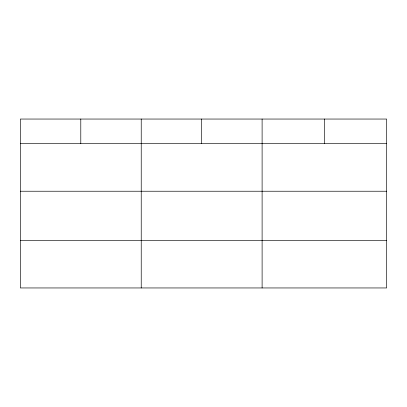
<?xml version="1.0" encoding="UTF-8"?>
<svg xmlns="http://www.w3.org/2000/svg" width="407" height="407" viewBox="0 0 407 407"><rect width="100%" height="100%" fill="white"/><g stroke="black" fill="none" stroke-linecap="round" stroke-linejoin="round"><path stroke-width="0.61" d="M386.65 191.229L386.65 119.048L20.35 119.048L20.35 287.953L386.65 287.953L386.65 191.229L20.35 191.229M20.35 143.59L386.65 143.59M20.35 240.313L386.65 240.313M324.379 119.048L324.379 143.59M262.108 119.048L262.108 287.953M201.668 119.048L201.668 143.59M141.229 119.048L141.229 287.953M80.79 119.048L80.79 143.59"/></g></svg>
